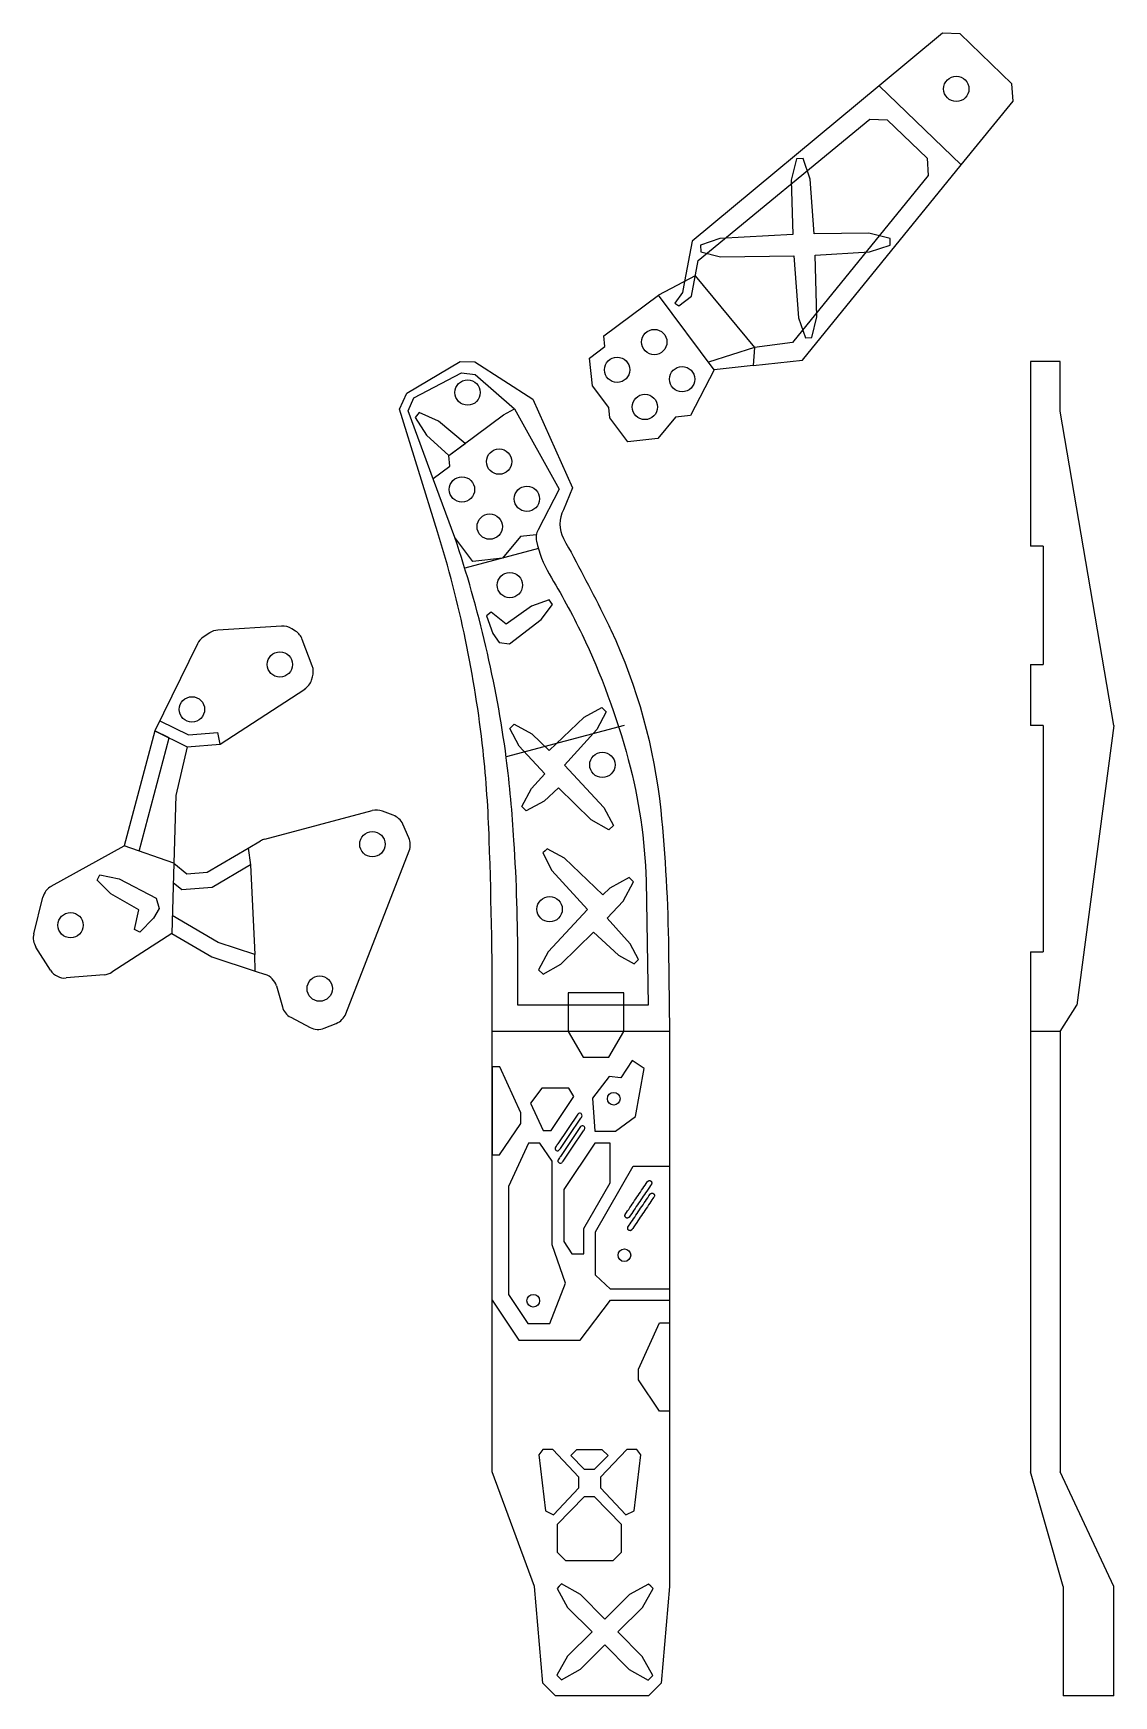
# Model space of a CAD drawing. Header units: inches. Extents: x -132 to 123, y -160 to 234.
import ezdxf

# ---------------------------------------------------------------- set-up
doc = ezdxf.new("R2010")
doc.units = ezdxf.units.IN
doc.header["$MEASUREMENT"] = 0
doc.layers.add('Construction', color=6, linetype='Continuous')
doc.layers.add('Secondary', color=40, linetype='Continuous')

msp = doc.modelspace()

# ---------------------------------------------------------------- linework, layer by layer
at = {"layer": 'Construction'}
for p, q in [((-12.79, 111.49), (-30.24, 106.84)), ((7.56, 69.61), (-20.42, 62.16))]:
    msp.add_line(p, q, dxfattribs=at)
at = {"layer": 'Secondary'}
for p, q in [((82.93, 233.6), (67.92, 221.12)), ((87.08, 233.44), (82.93, 233.6)), ((99.39, 221.59), (87.08, 233.44)), ((67.92, 221.12), (23.67, 184.37)), ((87.37, 202.4), (67.92, 221.12)), ((99.64, 217.5), (99.39, 221.59)), ((87.37, 202.4), (99.64, 217.5)), ((25.06, 179.75), (65.69, 213.25)), ((65.69, 213.25), (69.84, 213.09)), ((69.84, 213.09), (79.32, 203.97)), ((48.34, 203.82), (47.12, 198.81)), ((49.89, 203.9), (48.34, 203.82)), ((49.75, 156.13), (87.37, 202.4)), ((51.6, 199.03), (49.89, 203.9)), ((79.32, 203.97), (79.57, 199.88)), ((47.12, 198.81), (47.48, 185.91)), ((79.57, 199.88), (47.41, 160.32)), ((52.53, 186.09), (51.6, 199.03)), ((47.48, 185.91), (30.2, 184.93)), ((65.51, 186.26), (52.53, 186.09)), ((70.5, 184.97), (65.51, 186.26)), ((23.67, 184.37), (21.85, 174.79)), ((30.2, 184.93), (25.63, 183.4)), ((25.63, 183.4), (25.69, 181.84)), ((25.69, 181.84), (30.35, 180.64)), ((52.78, 181.04), (65.66, 181.78)), ((65.66, 181.78), (70.56, 183.41)), ((70.56, 183.41), (70.5, 184.97)), ((23.45, 171.27), (25.06, 179.75)), ((30.35, 180.64), (47.73, 180.87)), ((47.73, 180.87), (48.79, 166.16)), ((53.19, 166.38), (52.78, 181.04)), ((24.37, 176.11), (15.68, 171.55)), ((21.85, 174.79), (21.36, 172.16)), ((24.37, 176.11), (38.41, 159.16)), ((2.75, 161.9), (15.68, 171.55)), ((28.88, 153.89), (15.68, 171.55)), ((21.36, 172.16), (19.56, 169.65)), ((19.56, 169.65), (20.47, 169)), ((20.47, 169), (23.45, 171.27)), ((48.79, 166.16), (50.45, 161.42)), ((52, 161.5), (53.19, 166.38)), ((2.97, 159.39), (2.75, 161.9)), ((50.45, 161.42), (52, 161.5)), ((-0.72, 156.63), (2.97, 159.39)), ((38.41, 159.16), (27.54, 155.69)), ((38.41, 159.16), (38.06, 154.87)), ((47.41, 160.32), (38.41, 159.16)), ((0.03, 150.07), (-0.72, 156.63)), ((28.88, 153.89), (23.22, 143.05)), ((38.06, 154.87), (28.88, 153.89)), ((38.06, 154.87), (49.75, 156.13)), ((103.76, 155.81), (103.76, 112.04)), ((110.76, 155.81), (103.76, 155.81)), ((110.76, 144.02), (110.76, 155.81)), ((3.9, 144.92), (0.03, 150.07)), ((-34, 133.55), (-21.08, 143.21)), ((-21.08, 143.21), (-18.45, 144.59)), ((4.16, 142.48), (3.9, 144.92)), ((8.42, 136.81), (4.16, 142.48)), ((19.71, 142.67), (15.49, 137.57)), ((23.22, 143.05), (19.71, 142.67)), ((123.49, 69.61), (110.76, 144.02)), ((15.49, 137.57), (8.42, 136.81)), ((-37.72, 128.11), (-33.79, 131.05)), ((-33.79, 131.05), (-34, 133.55)), ((-17.05, 114.33), (-21.27, 109.23)), ((-13.29, 114.74), (-17.05, 114.33)), ((-28.33, 108.47), (-32.59, 114.14)), ((106.76, 112.04), (103.76, 112.04)), ((106.76, 112.04), (106.76, 84.01)), ((-21.27, 109.23), (-28.33, 108.47)), ((-90.65, 91.52), (-92.2, 90.49)), ((-73.61, 93.15), (-88.68, 92.19)), ((-70.29, 91.94), (-71.19, 92.52)), ((-93.56, 88.92), (-103.67, 68.3)), ((-66.36, 83.72), (-68.72, 89.99)), ((103.76, 84.01), (106.76, 84.01)), ((103.76, 84.01), (103.76, 69.61)), ((-66.53, 80.35), (-66.29, 81.09)), ((-88.14, 65.2), (-68.15, 78.21)), ((-103.67, 68.3), (-110.89, 41.05)), ((-103.67, 68.3), (-95.95, 64.52)), ((-100.27, 66.64), (-103.67, 68.3)), ((-102.48, 70.71), (-95.63, 67.36)), ((-95.63, 67.36), (-88.69, 67.96)), ((-88.14, 65.2), (-88.69, 67.96)), ((106.76, 69.61), (103.76, 69.61)), ((106.76, 69.61), (106.76, 16)), ((123.49, 69.61), (114.76, 3.32)), ((-107.38, 39.83), (-100.27, 66.64)), ((-95.95, 64.52), (-98.69, 52.97)), ((-95.95, 64.52), (-88.14, 65.2)), ((-98.69, 52.97), (-99.16, 36.96)), ((-77.61, 42.65), (-52.16, 49.42)), ((-47.16, 48.34), (-49.72, 49.3)), ((-43.47, 42.97), (-44.91, 46.21)), ((-128.19, 31.48), (-110.89, 41.05)), ((-99.16, 36.96), (-110.89, 41.05)), ((-91.22, 34.86), (-81.57, 40.5)), ((-81.57, 40.5), (-78.6, 42.24)), ((-81.57, 40.5), (-80.95, 36.57)), ((-58.42, 1.28), (-43.4, 39.9)), ((-99.16, 36.96), (-99.64, 20.34)), ((-99.16, 36.96), (-96.05, 34.44)), ((-80.95, 36.57), (-90.07, 31.24)), ((-80.95, 36.57), (-79.98, 15.33)), ((-97.22, 30.62), (-99.29, 32.29)), ((-96.05, 34.44), (-91.22, 34.86)), ((-132.32, 20.21), (-130.13, 28.95)), ((-90.07, 31.24), (-97.22, 30.62)), ((-88.61, 18.15), (-99.51, 24.58)), ((-99.64, 20.34), (-113.79, 11.17)), ((-99.64, 20.34), (-90.15, 14.75)), ((-128.33, 11.61), (-131.82, 17.1)), ((-79.98, 15.33), (-88.61, 18.15)), ((103.76, 16), (106.76, 16)), ((103.76, 16), (103.76, -107.25)), ((-90.15, 14.75), (-79.89, 11.4)), ((-79.89, 11.4), (-79.98, 15.33)), ((-115.62, 10.55), (-124.61, 9.77)), ((-79.89, 11.4), (-77.46, 10.6)), ((-74.85, 7.9), (-73.43, 2.9)), ((-71.44, 0.46), (-66.86, -1.95)), ((110.76, -2.93), (114.76, 3.32)), ((-63.52, -2.12), (-60.66, -0.98)), ((-23.71, -107.25), (-23.71, -2.93)), ((18.29, -2.93), (18.29, -134.39)), ((110.76, -2.93), (103.76, -2.93)), ((110.76, -2.93), (110.76, -107.25)), ((-13.71, -134.39), (-23.71, -107.25)), ((111.49, -134.39), (103.76, -107.25)), ((123.49, -134.39), (110.76, -107.25)), ((-11.71, -157.29), (-13.71, -134.39)), ((18.29, -134.39), (16.29, -157.29)), ((111.49, -134.39), (111.49, -160.29)), ((123.49, -160.29), (123.49, -134.39)), ((-8.71, -160.29), (-11.71, -157.29)), ((16.29, -157.29), (13.29, -160.29)), ((13.29, -160.29), (-8.71, -160.29)), ((123.49, -160.29), (111.49, -160.29))]:
    msp.add_line(p, q, dxfattribs=at)
for points in [[(2.49, 96.13, -0.007618), (4.37, 92.27, -0.083332), (16.18, 49.54, -0.022229), (18.03, 16.57), (18.29, -2.93), (-23.71, -2.93, 0.009941), (-24.44, 42.49, 0.019368), (-25.9, 63.78, 0.04758), (-36.68, 115.5), (-45.68, 144.52), (-43.96, 148.32), (-31.28, 155.81), (-27.88, 155.75), (-14.07, 146.88), (-4.75, 125.89), (-6.82, 120.71, 0.254586), (-6.87, 113.92, -0.010008)], [(12.7, 32.76), (13.19, 3.33), (-17.65, 3.33), (-17.65, 13.13, 0.015565), (-18.57, 42.34, 0.014794), (-20.39, 61.92, 0.048147), (-32.59, 114.14), (-37.6, 127.79), (-43.61, 144.14), (-42.31, 147.19), (-31.01, 153.12), (-27.74, 152.73), (-18.45, 144.59), (-7.87, 125.54), (-12.88, 115.96, 0.177935), (-13.24, 113.22, 0.074497), (-10.22, 105.48, -0.019866), (-2.43, 91.18, -0.044251), (8.51, 61.53, -0.058794)]]:
    msp.add_lwpolyline(points, format="xyb", close=True, dxfattribs=at)
for points in [[(-30.16, 136.43), (-36.46, 141.65), (-41.02, 143.73), (-42.01, 142.59), (-39.31, 138.36), (-34, 133.55)], [(-10.23, 99.34), (-14.43, 97.82), (-20.4, 93.63), (-24.01, 96.4), (-25.09, 95.6), (-23.57, 91.4), (-22.08, 89.28), (-19.65, 88.91), (-12.13, 94.7), (-9.43, 98.26)], [(-15.65, 49.37), (-16.68, 50.39), (-14.39, 54.64), (-11.27, 58.1), (-17.32, 64.65), (-19.58, 68.91), (-18.54, 69.93), (-14.32, 67.58), (-10.21, 63.63), (-1.97, 71.57), (2.23, 73.88), (2.74, 73.36), (3.27, 72.86), (1.08, 68.6), (-6.63, 60.19), (2.71, 50.15), (4.97, 45.89), (3.93, 44.87), (-0.28, 47.22), (-8.03, 54.79), (-11.42, 51.69)], [(0.28, 20.6), (6.19, 15.17), (9.92, 13.13), (10.44, 13.64), (10.95, 14.15), (8.94, 17.89), (3.52, 23.9), (7.3, 28), (9.72, 32.57), (9.2, 33.08), (8.68, 33.59), (4.15, 31.07), (2.45, 29.43), (-6.58, 38.15), (-10.68, 40.4), (-11.2, 39.89), (-11.72, 39.38), (-9.58, 35.23), (-1.13, 25.99), (-10.47, 15.95), (-12.73, 11.7), (-11.69, 10.68), (-7.47, 13.02), (0.28, 20.6)], [(-107.43, 25.9), (-114.03, 29.67), (-117.32, 32.95), (-116.65, 34.19), (-112.1, 33.22), (-103.31, 28.7), (-102.58, 26.24), (-103.92, 23.9), (-107.2, 20.61), (-108.44, 21.28)], [(-5.71, 6.21), (-5.71, -2.93), (-2.19, -8.97), (0.86, -8.98), (3.91, -8.97), (7.43, -2.93), (7.43, 6.21)], [(-16.95, -22.18), (-21.95, -11.26), (-23.71, -11.26), (-23.71, -32.17), (-21.97, -32.17), (-16.95, -24.71)], [(10.24, -23.09), (12.24, -11.66), (9.43, -9.8), (6.71, -13.91), (3.98, -13.55), (0.06, -18.68), (0.58, -26.51), (5.48, -26.51)], [(-9.8, -26.4), (-4.38, -18.35), (-5.56, -16.34), (-12.01, -16.34), (-14.64, -19.89), (-11.66, -26.4)], [(-12.41, -29.4), (-15.15, -29.4), (-19.84, -39.61), (-19.84, -65.19), (-15.28, -72.08), (-10.1, -72.08), (-6.33, -62.54), (-9.54, -53.46), (-9.54, -33.66)], [(-2.06, -49.61), (4.23, -38.74), (4.23, -29.4), (0.6, -29.4), (-6.77, -40.34), (-6.77, -52.63), (-4.83, -55.57), (-2.06, -55.57)], [(18.29, -63.94), (4.29, -63.94), (0.7, -60.63), (0.7, -50.35), (9.69, -34.84), (18.29, -34.84)], [(18.29, -71.96), (18.29, -92.87), (15.91, -92.87), (10.89, -85.42), (10.89, -82.89), (15.89, -71.96)], [(-9.36, -101.98), (-11.75, -101.98), (-12.69, -103.2), (-11.1, -116.49), (-9.19, -117.39), (-3.19, -111.03), (-3.19, -108.52)], [(-1.93, -106.61), (0.51, -106.61), (3.72, -103.35), (2.33, -101.99), (-3.74, -101.99), (-5.13, -103.35)], [(8.12, -101.98), (1.95, -108.52), (1.95, -111.03), (7.96, -117.39), (9.86, -116.49), (11.45, -103.2), (10.51, -101.98)], [(-1.93, -113.16), (-8.33, -119.69), (-8.33, -126.24), (-6.33, -128.24), (4.92, -128.24), (6.92, -126.24), (6.92, -119.69), (0.51, -113.16)], [(-7.32, -156.54), (-2.83, -154.01), (2.97, -148.24), (8.75, -154.04), (13.24, -156.58), (13.8, -156.04), (14.34, -155.48), (11.82, -150.98), (6.04, -145.18), (11.84, -139.41), (14.38, -134.92), (13.84, -134.36), (13.28, -133.82), (8.78, -136.34), (2.98, -142.12), (-2.79, -136.32), (-7.28, -133.78), (-7.84, -134.32), (-8.38, -134.87), (-5.86, -139.37), (-0.08, -145.17), (-5.88, -150.95), (-8.42, -155.43), (-7.88, -155.99)]]:
    msp.add_lwpolyline(points, close=True, dxfattribs=at)
for points in [[(-3.43, -22.46), (-8.19, -29.52, 0.006083), (-8.72, -30.31, 0.984176), (-7.77, -30.91), (-7.59, -30.65), (-5.52, -27.57), (-2.75, -23.47, 0.039596), (-2.5, -23.08, 0.87281), (-3.43, -22.46)], [(-2.78, -25.44), (-7.54, -32.49, 0.006083), (-8.08, -33.28, 0.984176), (-7.12, -33.88), (-6.95, -33.63), (-4.88, -30.55), (-2.11, -26.44, 0.039596), (-1.86, -26.06, 0.87281), (-2.78, -25.44)]]:
    msp.add_lwpolyline(points, format="xyb", dxfattribs=at)
msp.add_lwpolyline([(-23.71, -66.59), (-17.44, -76.08), (-2.93, -76.08), (4.29, -66.59), (18.29, -66.59)], dxfattribs=at)
for centre, radius in [((86.2, 220.41), 3), ((14.66, 160.44), 3), ((5.85, 153.86), 3), ((21.25, 151.63), 3), ((-29.56, 148.48), 3), ((12.44, 145.05), 3), ((-22.09, 132.1), 3), ((-30.9, 125.51), 3), ((-15.51, 123.29), 3), ((-24.32, 116.7), 3), ((-19.55, 102.85), 3), ((-74.02, 84.04), 3), ((-94.85, 73.4), 3), ((2.36, 60.26), 3), ((-52.11, 41.45), 3), ((-10.12, 26.06), 3), ((-123.6, 22.27), 3), ((-64.59, 7.25), 3), ((5.06, -18.84), 1.5), ((7.59, -55.91), 1.5), ((-14.01, -66.71), 1.5)]:
    msp.add_circle(centre, radius, dxfattribs=at)
for centre, start, end in [((-88.43, 88.2), 93.6471, 123.7692), ((-73.36, 89.16), 57.1291, 93.6471), ((-72.46, 88.58), 20.6323, 57.1291), ((-89.97, 87.16), 123.7692, 153.8992), ((-70.1, 82.31), 342.2964, 20.6323), ((-70.34, 81.57), 303.0686, 342.2964), ((-51.13, 45.55), 69.4698, 104.8879), ((-48.57, 44.59), 23.9396, 69.4698), ((-76.58, 38.78), 104.8879, 120.2926), ((-47.13, 41.35), 338.748, 23.9396), ((-126.25, 27.98), 118.9701, 165.9616), ((-128.44, 19.24), 165.9616, 212.3745), ((-124.96, 13.75), 212.3745, 274.9642), ((-115.97, 14.53), 274.9642, 302.9307), ((-78.7, 6.8), 15.9202, 71.9234), ((-69.58, 4), 195.9202, 242.2799), ((-62.15, 2.73), 291.768, 338.748), ((-65, 1.59), 242.2799, 291.768)]:
    msp.add_arc(centre, 4, start, end, dxfattribs=at)
for points, weights, knots in [([(13.04, -38.48), (10.42, -42.36), (7.8, -46.25), (7.62, -46.52), (7.76, -46.81), (7.91, -47.1), (8.23, -47.12), (8.56, -47.14), (8.74, -46.87), (11.35, -42.99), (13.97, -39.11), (14.28, -38.64), (13.82, -38.33), (13.35, -38.01), (13.04, -38.48)], [1, 1, 1, 0.866025403784, 1, 0.866025403784, 1, 0.866025403784, 1, 1, 1, 0.707106781187, 1, 0.707106781187, 1], [0, 0, 0, 1, 1, 2.047198, 2.047198, 3.094395, 3.094395, 4.141593, 4.141593, 5.141593, 5.141593, 6.712389, 6.712389, 8.283185, 8.283185, 8.283185]), ([(13.68, -41.46), (11.06, -45.34), (8.45, -49.22), (8.27, -49.49), (8.41, -49.78), (8.55, -50.07), (8.87, -50.1), (9.2, -50.12), (9.38, -49.85), (12, -45.97), (14.61, -42.08), (14.79, -41.81), (14.65, -41.52), (14.51, -41.23), (14.19, -41.21), (13.86, -41.19), (13.68, -41.46)], [1, 1, 1, 0.866025403784, 1, 0.866025403784, 1, 0.866025403784, 1, 1, 1, 0.866025403784, 1, 0.866025403784, 1, 0.866025403784, 1], [0, 0, 0, 1, 1, 2.047198, 2.047198, 3.094395, 3.094395, 4.141593, 4.141593, 5.141593, 5.141593, 6.18879, 6.18879, 7.235988, 7.235988, 8.283185, 8.283185, 8.283185])]:
    msp.add_rational_spline(points, weights, degree=2, knots=knots, dxfattribs=at)

doc.saveas('drawing.dxf')
